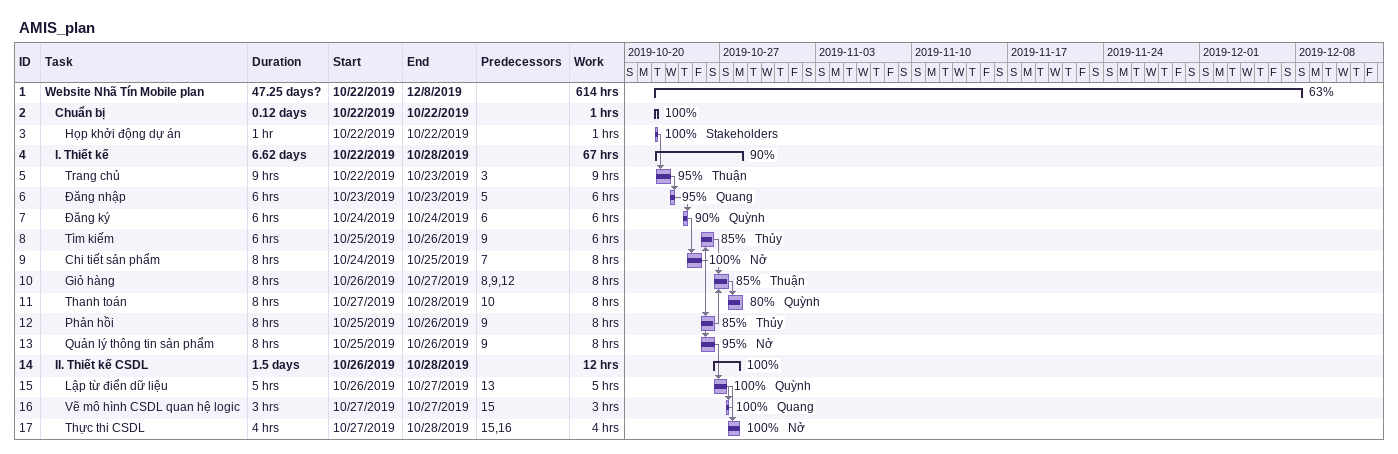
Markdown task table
AMIS_plan

| ID | Level | Task | Duration | Start | Finish | Predecessors | Resources | % complete | Work (h) |
|---|---|---|---|---|---|---|---|---|---|
| 1 | 1 | **Website Nhã Tín Mobile plan** | 47.25d? | 2019-10-22 | 2019-12-08 |  |  | 63 | 614 |
| 2 | 2 | **Chuẩn bị** | 0.12d | 2019-10-22 | 2019-10-22 |  |  | 100 | 1 |
| 3 | 3 | Họp khởi động dự án | 1h | 2019-10-22 | 2019-10-22 |  | Stakeholders | 100 | 1 |
| 4 | 2 | **I. Thiết kế** | 6.62d | 2019-10-22 | 2019-10-28 |  |  | 90 | 67 |
| 5 | 3 | Trang chủ | 9h | 2019-10-22 | 2019-10-23 | 3 | Thuận | 95 | 9 |
| 6 | 3 | Đăng nhập | 6h | 2019-10-23 | 2019-10-23 | 5 | Quang | 95 | 6 |
| 7 | 3 | Đăng ký | 6h | 2019-10-24 | 2019-10-24 | 6 | Quỳnh | 90 | 6 |
| 8 | 3 | Tìm kiếm | 6h | 2019-10-25 | 2019-10-26 | 9 | Thủy | 85 | 6 |
| 9 | 3 | Chi tiết sản phẩm | 8h | 2019-10-24 | 2019-10-25 | 7 | Nở | 100 | 8 |
| 10 | 3 | Giỏ hàng | 8h | 2019-10-26 | 2019-10-27 | 8, 9, 12 | Thuận | 85 | 8 |
| 11 | 3 | Thanh toán | 8h | 2019-10-27 | 2019-10-28 | 10 | Quỳnh | 80 | 8 |
| 12 | 3 | Phản hồi | 8h | 2019-10-25 | 2019-10-26 | 9 | Thủy | 85 | 8 |
| 13 | 3 | Quản lý thông tin sản phẩm | 8h | 2019-10-25 | 2019-10-26 | 9 | Nở | 95 | 8 |
| 14 | 2 | **II. Thiết kế CSDL** | 1.5d | 2019-10-26 | 2019-10-28 |  |  | 100 | 12 |
| 15 | 3 | Lập từ điển dữ liệu | 5h | 2019-10-26 | 2019-10-27 | 13 | Quỳnh | 100 | 5 |
| 16 | 3 | Vẽ mô hình CSDL quan hệ logic | 3h | 2019-10-27 | 2019-10-27 | 15 | Quang | 100 | 3 |
| 17 | 3 | Thực thi CSDL | 4h | 2019-10-27 | 2019-10-28 | 15, 16 | Nở | 100 | 4 |
